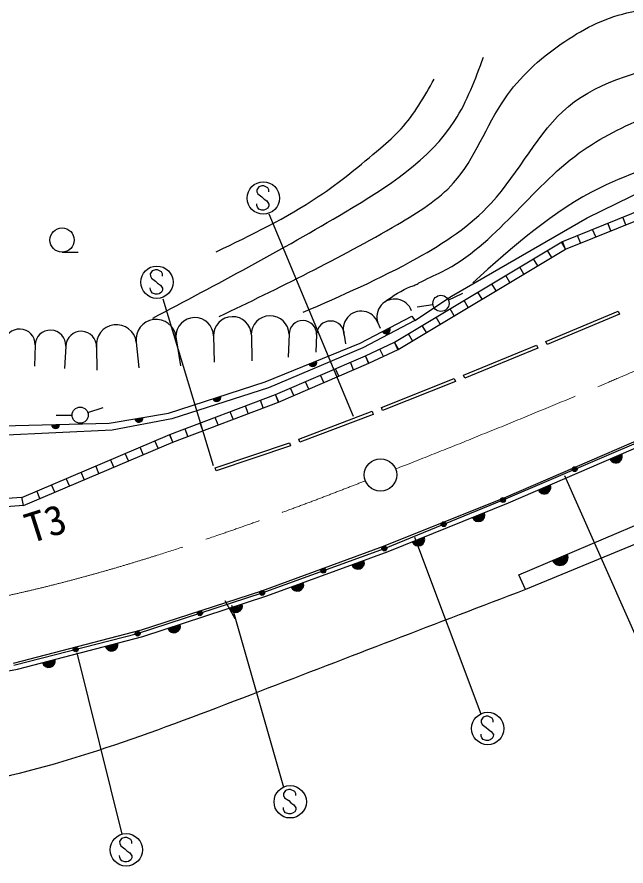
# Model space of a CAD drawing. Units: millimetres, scale not verified. Extents: x 40000 to 680000, y 20000 to 380000.
# Drawn here: x 145754 to 183396, y 262086 to 314541 of the extents above; entities that cross this region are included whole.
import ezdxf
from ezdxf.enums import TextEntityAlignment as Align

# ---------------------------------------------------------------- set-up
doc = ezdxf.new("R2010")
doc.units = ezdxf.units.MM
doc.header["$LTSCALE"] = 1000
doc.linetypes.add('CHAIN', pattern=[18.5, 12, -1.5, 3.5, -1.5])
for name, color, linetype, lineweight in [('M-BGD', 7, 'Continuous', 25), ('M-BMK', 2, 'CHAIN', 13), ('M-BMK-SRVR', 3, 'Continuous', 25), ('M-STR-STRC', 7, 'Continuous', 25)]:
    doc.layers.add(name, color=color, linetype=linetype, lineweight=lineweight)
doc.styles.add('ＭＳ ゴシック', font='')
doc.styles.get('ＭＳ ゴシック').set_extended_font_data('MS Gothic')

msp = doc.modelspace()

# ---------------------------------------------------------------- linework, layer by layer
at = {"layer": 'M-BGD'}
for p, q in [((180987, 302128), (187386, 305267)), ((179437, 300654), (188807, 304438)), ((179661, 300205), (188961, 303961)), ((183381, 301707), (183193, 302171)), ((172613, 297284), (180987, 302128)), ((182451, 301332), (182263, 301795)), ((181521, 300956), (181333, 301420)), ((169082, 294443), (179437, 300654)), ((179661, 300205), (179404, 300634)), ((179661, 300205), (179473, 300668)), ((180591, 300580), (180403, 301044)), ((169317, 294001), (179661, 300205)), ((178801, 299689), (178543, 300118)), ((148543, 300008), (149543, 300008)), ((177940, 299173), (177683, 299602)), ((177080, 298657), (176823, 299086)), ((176220, 298141), (175963, 298570)), ((175360, 297625), (175103, 298054)), ((172404, 297054), (173319, 297468)), ((174500, 297110), (174243, 297538)), ((170342, 295787), (172613, 297284)), ((173640, 296594), (173383, 297023)), ((171462, 296767), (170483, 296615)), ((172780, 296078), (172522, 296507)), ((178449, 294486), (182913, 296374)), ((182913, 296374), (182991, 296189)), ((166972, 294382), (170157, 296048)), ((170157, 296048), (170342, 295787)), ((171919, 295562), (171662, 295991)), ((182991, 296189), (178527, 294301)), ((170342, 295787), (167130, 294100)), ((168061, 295639), (168196, 295315)), ((171059, 295046), (170802, 295475)), ((157910, 294834), (157936, 293212)), ((160239, 294888), (160277, 293295)), ((162568, 294943), (162505, 293523)), ((164275, 294917), (164229, 293833)), ((165982, 294891), (166066, 294355)), ((170199, 294530), (169942, 294959)), ((146870, 294277), (146845, 292962)), ((153128, 294458), (153285, 292868)), ((155581, 294779), (155854, 292983)), ((161093, 292000), (166972, 294382)), ((167292, 293605), (169082, 294443)), ((169339, 294014), (169082, 294443)), ((169294, 293990), (169082, 294443)), ((198804, 294704), (175840, 284818)), ((178527, 294301), (178449, 294486)), ((148772, 294207), (148699, 292833)), ((150674, 294137), (150683, 292720)), ((167130, 294100), (161298, 291622)), ((167497, 293149), (169317, 294001)), ((168399, 293571), (168187, 294024)), ((173358, 292416), (177863, 294256)), ((177939, 294071), (173434, 292231)), ((175796, 284702), (197926, 294203)), ((176133, 284521), (198245, 294089)), ((177863, 294256), (177939, 294071)), ((161736, 291212), (167292, 293605)), ((167504, 293152), (167292, 293605)), ((167489, 293146), (167292, 293605)), ((161923, 290749), (167497, 293149)), ((165638, 292349), (165440, 292808)), ((166563, 292747), (166366, 293207)), ((164712, 291950), (164514, 292409)), ((168273, 290404), (172778, 292202)), ((172778, 292202), (172852, 292016)), ((173434, 292231), (173358, 292416)), ((155120, 290067), (161093, 292000)), ((163786, 291551), (163588, 292010)), ((172852, 292016), (168347, 290219)), ((155198, 288745), (161736, 291212)), ((161298, 291622), (155323, 289719)), ((161934, 290753), (161736, 291212)), ((161913, 290745), (161736, 291212)), ((162860, 291152), (162662, 291611)), ((155384, 288280), (161923, 290749)), ((160980, 290393), (160803, 290860)), ((150132, 290096), (151075, 290424)), ((159115, 289689), (158938, 290156)), ((160047, 290041), (159871, 290508)), ((163172, 288450), (167707, 290179)), ((167707, 290179), (167778, 289992)), ((168347, 290219), (168273, 290404)), ((149166, 289927), (148168, 289914)), ((151447, 289442), (155120, 290067)), ((155323, 289719), (151636, 289024)), ((158182, 289336), (158006, 289804)), ((167778, 289992), (163243, 288263)), ((144831, 289278), (151447, 289442)), ((156317, 288632), (156140, 289100)), ((157249, 288984), (157073, 289452)), ((151636, 289024), (144657, 288685)), ((146045, 284861), (155198, 288745)), ((155384, 288280), (155189, 288741)), ((155384, 288280), (155208, 288748)), ((176773, 280080), (197105, 288703)), ((146165, 284369), (155384, 288280)), ((154472, 287893), (154276, 288353)), ((158005, 286696), (162598, 288230)), ((162661, 288041), (158068, 286506)), ((162598, 288230), (162661, 288041)), ((163243, 288263), (163172, 288450)), ((152647, 287119), (152451, 287579)), ((153559, 287506), (153364, 287966)), ((197494, 287590), (177182, 279168)), ((151734, 286732), (151539, 287192)), ((149909, 285957), (149714, 286418)), ((150822, 286344), (150626, 286805)), ((158068, 286506), (158005, 286696)), ((148997, 285570), (148801, 286030)), ((148084, 285183), (147889, 285643)), ((146045, 284861), (136914, 284145)), ((146165, 284369), (146064, 284869)), ((147172, 284796), (146976, 285256)), ((146165, 284369), (136928, 283645)), ((175840, 284818), (168389, 281824)), ((168464, 281703), (175796, 284702)), ((168697, 281509), (176133, 284521)), ((168389, 281824), (160860, 279064)), ((160911, 278958), (168464, 281703)), ((161201, 278779), (168697, 281509)), ((177182, 279168), (176773, 280080)), ((160860, 279064), (153440, 276663)), ((153212, 276446), (160911, 278958)), ((153542, 276271), (161201, 278779)), ((159241, 277363), (158618, 278480)), ((153440, 276663), (145514, 274588)), ((145558, 274493), (153212, 276446)), ((145778, 274247), (153542, 276271)), ((137879, 272850), (145778, 274247))]:
    msp.add_line(p, q, dxfattribs=at)
for centre, radius in [((148543, 300758), 750), ((171957, 296847), 500), ((149661, 289942), 500), ((180222, 286603), 150), ((180222, 286603), 100), ((180222, 286603), 50), ((175796, 284702), 150), ((175796, 284702), 100), ((175796, 284702), 50), ((172130, 283203), 150), ((172130, 283203), 100), ((172130, 283203), 50), ((168464, 281703), 150), ((168464, 281703), 100), ((168464, 281703), 50), ((164688, 280331), 150), ((164688, 280331), 100), ((164688, 280331), 50), ((160911, 278958), 150), ((160911, 278958), 100), ((160911, 278958), 50), ((157062, 277702), 150), ((157062, 277702), 100), ((157062, 277702), 50), ((153212, 276446), 150), ((153212, 276446), 100), ((153212, 276446), 50), ((149385, 275469), 150), ((149385, 275469), 100), ((149385, 275469), 50)]:
    msp.add_circle(centre, radius, dxfattribs=at)
for centre, radius, start, end in [((169101, 296013), 1105, 19.7767, 199.7767), ((154354, 294619), 1237, 7.4612, 187.4612), ((156745, 294806), 1165, 1.3417, 181.3417), ((159074, 294861), 1165, 1.3417, 181.3417), ((161403, 294916), 1165, 1.3417, 181.3417), ((167021, 295265), 1105, 19.7767, 199.7767), ((151901, 294297), 1237, 7.4612, 187.4612), ((163421, 294930), 854, 359.1347, 179.1346), ((165128, 294904), 854, 359.1347, 179.1346), ((168565, 295215), 250, 207.6169, 27.6169), ((145918, 294312), 952, 357.8889, 177.8889), ((147821, 294242), 952, 357.8889, 177.8889), ((149723, 294172), 952, 357.8889, 177.8889), ((168565, 295215), 200, 207.6169, 27.6169), ((168565, 295215), 150, 207.6169, 27.6169), ((168565, 295215), 100, 207.6169, 27.6169), ((168565, 295215), 50, 207.6169, 27.6169), ((164032, 293191), 250, 202.0543, 22.0543), ((164032, 293191), 200, 202.0543, 22.0543), ((164032, 293191), 150, 202.0543, 22.0543), ((164032, 293191), 100, 202.0543, 22.0543), ((164032, 293191), 50, 202.0543, 22.0543), ((158107, 291034), 250, 197.931, 17.931), ((158107, 291034), 200, 197.931, 17.931), ((158107, 291034), 150, 197.931, 17.931), ((158107, 291034), 100, 197.931, 17.931), ((158107, 291034), 50, 197.931, 17.931), ((153284, 289755), 250, 189.6655, 9.6655), ((153284, 289755), 200, 189.6655, 9.6655), ((153284, 289755), 150, 189.6655, 9.6655), ((153284, 289755), 100, 189.6655, 9.6655), ((153284, 289755), 50, 189.6655, 9.6655), ((148139, 289360), 250, 181.4175, 1.4175), ((148139, 289360), 200, 181.4175, 1.4175), ((148139, 289360), 150, 181.4175, 1.4175), ((148139, 289360), 100, 181.4175, 1.4175), ((148139, 289360), 50, 181.4175, 1.4175), ((182767, 287391), 400, 203.4004, 23.4004), ((182767, 287391), 400, 203.4004, 23.4004), ((182767, 287391), 350, 203.4004, 23.4004), ((182767, 287391), 300, 203.4004, 23.4004), ((182767, 287391), 250, 203.4004, 23.4004), ((182767, 287391), 200, 203.4004, 23.4004), ((182767, 287391), 150, 203.4004, 23.4004), ((182767, 287391), 100, 203.4004, 23.4004), ((182767, 287391), 50, 203.4004, 23.4004), ((178344, 285477), 400, 203.4004, 23.4004), ((178344, 285477), 400, 203.4004, 23.4004), ((178344, 285477), 350, 203.4004, 23.4004), ((178344, 285477), 300, 203.4004, 23.4004), ((178344, 285477), 250, 203.4004, 23.4004), ((178344, 285477), 200, 203.4004, 23.4004), ((178344, 285477), 150, 203.4004, 23.4004), ((178344, 285477), 100, 203.4004, 23.4004), ((178344, 285477), 50, 203.4004, 23.4004), ((174274, 283768), 400, 202.0485, 22.0485), ((174274, 283768), 400, 202.0485, 22.0485), ((174274, 283768), 350, 202.0485, 22.0485), ((174274, 283768), 300, 202.0485, 22.0485), ((174274, 283768), 250, 202.0485, 22.0485), ((174274, 283768), 200, 202.0485, 22.0485), ((174274, 283768), 150, 202.0485, 22.0485), ((174274, 283768), 100, 202.0485, 22.0485), ((174274, 283768), 50, 202.0485, 22.0485), ((170556, 282262), 400, 202.0485, 22.0485), ((170556, 282262), 400, 202.0485, 22.0485), ((170556, 282262), 350, 202.0485, 22.0485), ((170556, 282262), 300, 202.0485, 22.0485), ((170556, 282262), 250, 202.0485, 22.0485), ((170556, 282262), 200, 202.0485, 22.0485), ((170556, 282262), 150, 202.0485, 22.0485), ((170556, 282262), 100, 202.0485, 22.0485), ((170556, 282262), 50, 202.0485, 22.0485), ((179314, 281158), 500, 202.9813, 22.9813), ((179314, 281158), 500, 202.9813, 22.9813), ((179314, 281158), 450, 202.9813, 22.9813), ((179314, 281158), 400, 202.9813, 22.9813), ((179314, 281158), 350, 202.9813, 22.9813), ((179314, 281158), 300, 202.9813, 22.9813), ((179314, 281158), 250, 202.9813, 22.9813), ((179314, 281158), 200, 202.9813, 22.9813), ((179314, 281158), 150, 202.9813, 22.9813), ((179314, 281158), 100, 202.9813, 22.9813), ((179314, 281158), 50, 202.9813, 22.9813), ((166823, 280826), 400, 200.0123, 20.0123), ((166823, 280826), 400, 200.0123, 20.0123), ((166823, 280826), 350, 200.0123, 20.0123), ((166823, 280826), 300, 200.0123, 20.0123), ((166823, 280826), 250, 200.0123, 20.0123), ((166823, 280826), 200, 200.0123, 20.0123), ((166823, 280826), 150, 200.0123, 20.0123), ((166823, 280826), 100, 200.0123, 20.0123), ((166823, 280826), 50, 200.0123, 20.0123), ((163075, 279461), 400, 200.0123, 20.0123), ((163075, 279461), 400, 200.0123, 20.0123), ((163075, 279461), 350, 200.0123, 20.0123), ((163075, 279461), 300, 200.0123, 20.0123), ((163075, 279461), 250, 200.0123, 20.0123), ((163075, 279461), 200, 200.0123, 20.0123), ((163075, 279461), 150, 200.0123, 20.0123), ((163075, 279461), 100, 200.0123, 20.0123), ((163075, 279461), 50, 200.0123, 20.0123), ((159286, 278152), 400, 198.133, 18.133), ((159286, 278152), 400, 198.133, 18.133), ((159286, 278152), 350, 198.133, 18.133), ((159286, 278152), 300, 198.133, 18.133), ((159286, 278152), 250, 198.133, 18.133), ((159286, 278152), 200, 198.133, 18.133), ((159286, 278152), 150, 198.133, 18.133), ((159286, 278152), 100, 198.133, 18.133), ((159286, 278152), 50, 198.133, 18.133), ((155457, 276898), 400, 198.133, 18.133), ((155457, 276898), 400, 198.133, 18.133), ((155457, 276898), 350, 198.133, 18.133), ((155457, 276898), 300, 198.133, 18.133), ((155457, 276898), 250, 198.133, 18.133), ((155457, 276898), 200, 198.133, 18.133), ((155457, 276898), 150, 198.133, 18.133), ((155457, 276898), 100, 198.133, 18.133), ((155457, 276898), 50, 198.133, 18.133), ((151601, 275765), 400, 194.6049, 14.6049), ((151601, 275765), 400, 194.6049, 14.6049), ((151601, 275765), 350, 194.6049, 14.6049), ((151601, 275765), 300, 194.6049, 14.6049), ((151601, 275765), 250, 194.6049, 14.6049), ((151601, 275765), 200, 194.6049, 14.6049), ((151601, 275765), 150, 194.6049, 14.6049), ((151601, 275765), 100, 194.6049, 14.6049), ((151601, 275765), 50, 194.6049, 14.6049), ((147719, 274753), 400, 194.6049, 14.6049), ((147719, 274753), 400, 194.6049, 14.6049), ((147719, 274753), 350, 194.6049, 14.6049), ((147719, 274753), 300, 194.6049, 14.6049), ((147719, 274753), 250, 194.6049, 14.6049), ((147719, 274753), 200, 194.6049, 14.6049), ((147719, 274753), 150, 194.6049, 14.6049), ((147719, 274753), 100, 194.6049, 14.6049), ((147719, 274753), 50, 194.6049, 14.6049)]:
    msp.add_arc(centre, radius, start, end, dxfattribs=at)
for points, knots in [([(158244, 296027), (161940, 297815), (165636, 299603), (169280, 301728), (170544, 302465), (171802, 303243), (172740, 304296), (174064, 305782), (174750, 307815), (175901, 309491), (176821, 310830), (178037, 311940), (179386, 312875), (180633, 313738), (181993, 314450), (183442, 314791), (184291, 314991), (185171, 315063), (186045, 315166), (188877, 315501), (191643, 316164), (194460, 316544), (195235, 316648), (196014, 316731), (196788, 316843), (197609, 316962), (198424, 317115), (199235, 317322), (201274, 317843), (203286, 318711), (205346, 318744), (206593, 318764), (207859, 318477), (209125, 318345), (209979, 318256), (210833, 318237), (211685, 318277), (212721, 318326), (213755, 318463), (214779, 318641), (216193, 318887), (217589, 319212), (218986, 319536)], [0, 0, 0, 0, 1, 1, 1, 2, 2, 2, 3, 3, 3, 4, 4, 4, 5, 5, 5, 6, 6, 6, 7, 7, 7, 8, 8, 8, 9, 9, 9, 10, 10, 10, 11, 11, 11, 12, 12, 12, 13, 13, 13, 14, 14, 14, 14]), ([(168483, 296950), (169001, 297309), (169520, 297668), (170105, 297886), (170190, 297918), (170276, 297946), (170359, 297983), (170441, 298020), (170520, 298066), (170600, 298110), (171061, 298363), (171550, 298563), (172016, 298799), (175337, 300476), (177483, 303944), (180505, 306140), (181813, 307090), (183287, 307803), (184791, 308432), (186809, 309277), (188883, 309974), (191016, 310374), (192671, 310685), (194362, 310817), (196008, 311199), (197718, 311596), (199380, 312263), (201118, 312435), (202148, 312537), (203204, 312465), (204231, 312554), (204937, 312615), (205629, 312752), (206345, 312908), (207084, 313068), (207850, 313248), (208518, 313320), (209735, 313450), (210628, 313219), (212512, 313851), (213685, 314244), (215243, 314972), (214920, 314557), (214848, 314465), (214686, 314319), (214524, 314172)], [0, 0, 0, 0, 1, 1, 1, 2, 2, 2, 3, 3, 3, 4, 4, 4, 5, 5, 5, 6, 6, 6, 7, 7, 7, 8, 8, 8, 9, 9, 9, 10, 10, 10, 11, 11, 11, 12, 12, 12, 13, 13, 13, 14, 14, 14, 15, 15, 15, 15]), ([(154152, 295939), (158103, 298029), (162054, 300118), (166056, 302502), (168648, 304046), (171262, 305714), (172816, 308140), (173574, 309325), (174081, 310691), (174587, 312057)], [0, 0, 0, 0, 1, 1, 1, 2, 2, 2, 3, 3, 3, 3]), ([(163433, 296294), (165813, 297330), (168193, 298367), (170475, 299640), (172149, 300573), (173770, 301633), (175069, 303044), (176805, 304931), (177964, 307445), (179841, 309015), (181817, 310669), (184588, 311277), (187360, 311884)], [0, 0, 0, 0, 1, 1, 1, 2, 2, 2, 3, 3, 3, 4, 4, 4, 4]), ([(207688, 311103), (206597, 310925), (205506, 310748), (204427, 310506), (201926, 309948), (199492, 309048), (196940, 308775), (195761, 308648), (194556, 308656), (193403, 308444), (191493, 308093), (189725, 307141), (187891, 306384), (185854, 305543), (183737, 304945), (181804, 303995), (178898, 302566), (176408, 300343), (173919, 298119)], [0, 0, 0, 0, 1, 1, 1, 2, 2, 2, 3, 3, 3, 4, 4, 4, 5, 5, 5, 6, 6, 6, 6]), ([(158071, 300034), (160234, 301078), (162398, 302121), (164378, 303447), (165720, 304345), (166978, 305373), (168213, 306433), (168657, 306814), (169099, 307200), (169491, 307627), (170318, 308528), (170927, 309612), (171535, 310697)], [0, 0, 0, 0, 1, 1, 1, 2, 2, 2, 3, 3, 3, 4, 4, 4, 4]), ([(177182, 279168), (171708, 277076), (166233, 274984), (160742, 272868), (155153, 270715), (149546, 268535), (143711, 267300), (138454, 266186), (133012, 265839), (127624, 265990), (116123, 266314), (104871, 268913), (93618, 271512)], [0, 0, 0, 0, 1, 1, 1, 2, 2, 2, 3, 3, 3, 4, 4, 4, 4])]:
    msp.add_open_spline(points, degree=3, knots=knots, dxfattribs=at)
at = {"layer": 'M-BMK'}
for points, knots in [([(169141, 286607), (170650, 287203), (172159, 287800), (173665, 288406), (175210, 289029), (176751, 289662), (178291, 290298), (179831, 290935), (181370, 291574), (182903, 292227), (183568, 292511), (184232, 292797), (184896, 293083), (185560, 293369), (186224, 293654), (186888, 293940), (187552, 294225), (188217, 294511), (188880, 294798), (193014, 296580), (197144, 298368), (201276, 300151), (207400, 302794), (213528, 305423), (219652, 308063), (225774, 310703), (231891, 313353), (238049, 315908), (242143, 317606), (246256, 319262), (250408, 320814), (251100, 321072), (251793, 321328), (252488, 321581), (253182, 321833), (253878, 322082), (254574, 322328), (255271, 322574), (255969, 322816), (256668, 323054), (257007, 323170), (257345, 323284), (257685, 323398), (258024, 323511), (258363, 323623), (258703, 323734), (259028, 323839), (259353, 323942), (259678, 324045)], [0, 0, 0, 0, 1, 1, 1, 2, 2, 2, 3, 3, 3, 4, 4, 4, 5, 5, 5, 6, 6, 6, 7, 7, 7, 8, 8, 8, 9, 9, 9, 10, 10, 10, 11, 11, 11, 12, 12, 12, 13, 13, 13, 14, 14, 14, 15, 15, 15, 16, 16, 16, 16]), ([(71019, 283049), (71176, 283027), (71333, 283005), (71490, 282982), (71671, 282956), (71852, 282928), (72034, 282900), (72215, 282872), (72396, 282845), (72577, 282818), (72625, 282810), (72673, 282803), (72720, 282796), (72768, 282788), (72816, 282781), (72864, 282774), (72912, 282767), (72959, 282759), (73007, 282752), (73438, 282687), (73868, 282621), (74298, 282555), (74872, 282468), (75445, 282380), (76019, 282291), (76195, 282263), (76372, 282236), (76548, 282209), (76724, 282181), (76901, 282154), (77077, 282126), (77253, 282099), (77430, 282071), (77606, 282044), (78822, 281853), (80039, 281659), (81254, 281464), (82999, 281183), (84742, 280898), (86486, 280612), (87167, 280501), (87848, 280389), (88530, 280278), (89211, 280168), (89893, 280058), (90574, 279949), (91256, 279840), (91938, 279733), (92620, 279626), (96874, 278960), (101132, 278328), (105409, 277818), (112027, 277030), (118688, 276533), (125360, 276620), (132039, 276707), (138730, 277379), (145248, 278807), (149603, 279761), (153882, 281053), (158099, 282498), (158802, 282739), (159503, 282984), (160203, 283234), (160903, 283483), (161602, 283736), (162300, 283992), (162998, 284247), (163695, 284505), (164390, 284768), (164721, 284894), (165052, 285020), (165382, 285147), (165713, 285273), (166044, 285399), (166373, 285527), (166678, 285646), (166982, 285767), (167286, 285888)], [0, 0, 0, 0, 1, 1, 1, 2, 2, 2, 3, 3, 3, 4, 4, 4, 5, 5, 5, 6, 6, 6, 7, 7, 7, 8, 8, 8, 9, 9, 9, 10, 10, 10, 11, 11, 11, 12, 12, 12, 13, 13, 13, 14, 14, 14, 15, 15, 15, 16, 16, 16, 17, 17, 17, 18, 18, 18, 19, 19, 19, 20, 20, 20, 21, 21, 21, 22, 22, 22, 23, 23, 23, 24, 24, 24, 25, 25, 25, 26, 26, 26, 26])]:
    msp.add_open_spline(points, degree=3, knots=knots, dxfattribs=at)
at = {"layer": 'M-BMK-SRVR'}
msp.add_circle((168221, 286249), 1000, dxfattribs=at)
at = {"layer": 'M-STR-STRC'}
for p, q in [((160696, 304050), (160572, 303865)), ((160572, 303865), (160575, 303734)), ((160575, 303734), (160638, 303605)), ((160888, 304116), (160696, 304050)), ((161009, 304113), (160888, 304116)), ((161260, 303995), (161009, 304113)), ((161323, 303863), (161260, 303995)), ((161323, 303734), (161323, 303863)), ((160638, 303605), (160894, 303423)), ((160894, 303423), (161023, 303291)), ((161023, 303291), (161202, 303176)), ((160575, 302886), (160573, 303007)), ((160615, 302783), (160575, 302886)), ((160699, 302672), (160615, 302783)), ((160886, 302612), (160699, 302672)), ((161263, 302733), (161121, 302641)), ((161202, 303176), (161329, 302976)), ((161323, 302865), (161263, 302733)), ((161329, 302976), (161323, 302865)), ((161021, 302612), (160886, 302612)), ((161121, 302641), (161021, 302612)), ((166558, 289861), (161345, 302357)), ((154119, 298852), (153996, 298667)), ((153996, 298667), (153998, 298536)), ((153998, 298536), (154062, 298407)), ((154311, 298918), (154119, 298852)), ((154433, 298915), (154311, 298918)), ((154683, 298797), (154433, 298915)), ((154746, 298665), (154683, 298797)), ((154746, 298536), (154746, 298665)), ((154062, 298407), (154317, 298225)), ((154317, 298225), (154446, 298094)), ((154446, 298094), (154625, 297978)), ((154625, 297978), (154752, 297778)), ((153999, 297688), (153996, 297809)), ((154038, 297585), (153999, 297688)), ((154123, 297475), (154038, 297585)), ((154310, 297414), (154123, 297475)), ((154544, 297443), (154444, 297414)), ((154686, 297535), (154544, 297443)), ((154747, 297667), (154686, 297535)), ((154752, 297778), (154747, 297667)), ((154444, 297414), (154310, 297414)), ((157900, 286820), (154781, 297113)), ((179589, 286207), (184184, 275855)), ((170331, 282397), (174413, 271484)), ((159007, 278198), (162221, 266962)), ((149447, 275255), (152236, 264048)), ((174564, 271280), (174440, 271096)), ((174756, 271346), (174564, 271280)), ((174877, 271344), (174756, 271346)), ((175127, 271225), (174877, 271344)), ((175191, 271094), (175127, 271225)), ((174440, 271096), (174443, 270964)), ((174443, 270964), (174506, 270835)), ((174506, 270835), (174762, 270654)), ((175191, 270965), (175191, 271094)), ((174443, 270116), (174441, 270237)), ((174762, 270654), (174891, 270522)), ((174891, 270522), (175070, 270406)), ((175070, 270406), (175196, 270206)), ((175196, 270206), (175191, 270096)), ((174483, 270014), (174443, 270116)), ((174567, 269903), (174483, 270014)), ((174754, 269843), (174567, 269903)), ((174889, 269843), (174754, 269843)), ((174989, 269872), (174889, 269843)), ((175131, 269964), (174989, 269872)), ((175191, 270096), (175131, 269964)), ((162356, 266750), (162232, 266566)), ((162232, 266566), (162235, 266434)), ((162548, 266816), (162356, 266750)), ((162669, 266814), (162548, 266816)), ((162920, 266695), (162669, 266814)), ((162983, 266564), (162920, 266695)), ((162983, 266434), (162983, 266564)), ((162235, 266434), (162298, 266305)), ((162298, 266305), (162554, 266124)), ((162554, 266124), (162683, 265992)), ((162683, 265992), (162862, 265876)), ((162235, 265586), (162233, 265707)), ((162275, 265483), (162235, 265586)), ((162359, 265373), (162275, 265483)), ((162923, 265434), (162781, 265342)), ((162862, 265876), (162989, 265676)), ((162983, 265565), (162923, 265434)), ((162989, 265676), (162983, 265565)), ((162546, 265312), (162359, 265373)), ((162681, 265313), (162546, 265312)), ((162781, 265342), (162681, 265313)), ((152224, 263783), (152101, 263598)), ((152101, 263598), (152103, 263467)), ((152103, 263467), (152167, 263338)), ((152167, 263338), (152422, 263156)), ((152416, 263849), (152224, 263783)), ((152538, 263846), (152416, 263849)), ((152788, 263728), (152538, 263846)), ((152851, 263596), (152788, 263728)), ((152851, 263467), (152851, 263596)), ((152422, 263156), (152551, 263025)), ((152551, 263025), (152730, 262909)), ((152730, 262909), (152857, 262709)), ((152104, 262619), (152101, 262740)), ((152143, 262516), (152104, 262619)), ((152228, 262406), (152143, 262516)), ((152415, 262345), (152228, 262406)), ((152549, 262345), (152415, 262345)), ((152649, 262374), (152549, 262345)), ((152791, 262466), (152649, 262374)), ((152852, 262598), (152791, 262466)), ((152857, 262709), (152852, 262598))]:
    msp.add_line(p, q, dxfattribs=at)
for centre in [(160980, 303353), (154403, 298155), (174848, 270583), (162640, 266053), (152508, 263086)]:
    msp.add_circle(centre, 1000, dxfattribs=at)

# ---------------------------------------------------------------- texts
at = {"layer": 'M-BMK-SRVR', "style": 'ＭＳ ゴシック'}
msp.add_text('T3', height=1833, rotation=17.622, dxfattribs=at).set_placement((146773, 281487), align=Align.BOTTOM_LEFT)

doc.saveas('drawing.dxf')
